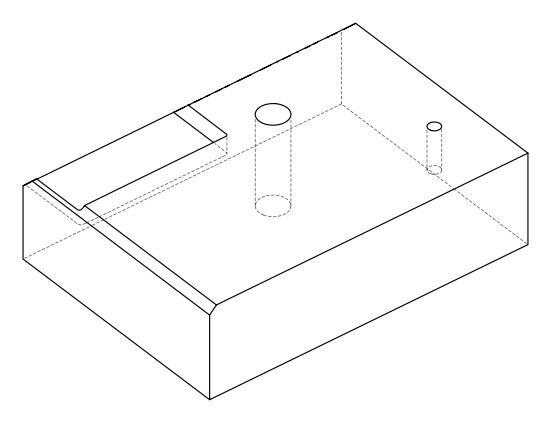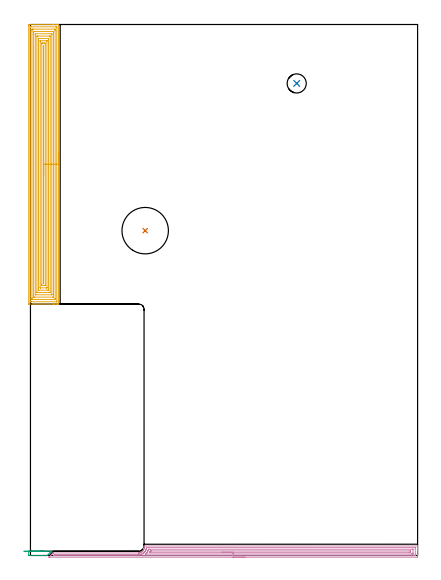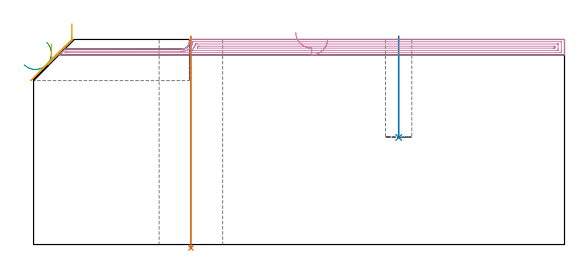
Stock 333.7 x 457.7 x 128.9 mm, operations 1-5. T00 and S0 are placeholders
(PLAN: 6 operations, 3 tool changes, 212.6 min)
(1 INDEXABLE_INSERT_DRILL_THROUGH_HOLE_FROM_SOLID | STEP1HOLE | NXT0302_035 | 0.53 min | 161892 mm3)
(2 INDEXABLE_INSERT_DRILL_BLIND_HOLE_FROM_SOLID | STEP1POCKET | NXT0302_004 | 0.26 min | 13101 mm3)
(3 AREA_MILL | FG_CHAMFER_SURFACE | UGT0205_001 | 0.37 min | 3941 mm3)
(4 AREA_MILL_1 | FG_CHAMFER_SURFACE_1 | UGT0205_001 | 9.03 min | 14659 mm3)
(5 AREA_MILL_2 | FG_CHAMFER_SURFACE_2 | UGT0205_001 | 19.49 min | 81681 mm3)
(6 MILL_SLOT | SLOT_PARTIAL_RECTANGULAR | NXT0201_009 | Follow Part, ap 2, ae 75% | 182.95 min | 533145 mm3)
(TOOL NXT0302_035 | Index. Insert Drill 40mm [880-D4000L40-05] | D40 PA176 FL200 Z2)
(TOOL NXT0302_004 | Index. Insert Drill 16.5mm [880-D1650L20-05] | D16.5 PA176 FL83 Z2)
(TOOL UGT0205_001 | Chamfer Mill 20 x 3 x 45 deg. | D20 FL50 Z2)
(TOOL NXT0201_009 | ENDMILL 8mm [2P460-0800-NA 1630] | D8 FL26 Z6)
(OP 1 INDEXABLE_INSERT_DRILL_THROUGH_HOLE_FROM_SOLID)
G17 G21 G94 G90
T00 M6
G54
G17 G0 G90 X98.9 Y280. S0 M3
G43 Z138.9 H1
G94 G81 G98 Z-2.198 F250. R130.9
G80
M5
M2
(OP 2 INDEXABLE_INSERT_DRILL_BLIND_HOLE_FROM_SOLID)
G17 G21 G94 G90
T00 M6
G54
G17 G0 G90 X229.5 Y406.9 S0 M3
G43 Z138.9 H1
G94 G81 G98 Z67.3 F250. R130.9
G80
M5
M2
(OP 3 AREA_MILL)
G17 G21 G94 G90
T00 M6
G54
G17 G0 G90 X-5.926 Y3.7 S1061 M3
G43 Z138.9 H0
Z113.012
G94 G1 X-5.283 Z112.423 F250.
X-4.591 Z111.892
X-3.855 Z111.423
X-3.081 Z111.02
X-2.275 Z110.686
X-1.443 Z110.424
X-0.592 Z110.235
X0.273 Z110.121
X1.145 Z110.083
X2.016 Z110.121
X2.881 Z110.235
X3.733 Z110.424
X4.565 Z110.686
X5.371 Z111.02
X6.145 Z111.423
X6.881 Z111.892
X7.573 Z112.423
X8.216 Z113.012
X13.066 Z117.86
X13.794 Z118.592
X13.948 Z118.746
X17.764 Y3.699 Z122.562
X17.916 Y3.692 Z122.714
X17.931 Y3.69 Z122.729
X17.929 Y3.623
X17.928 Y3.54 Z122.727
X17.916 Y3.515 Z122.714
X16.693 Y2.293 Z121.493
X15.418 Y1.017 Z120.217
X14.569 Y0.168 Z119.366
X14.476 Y0.077 Z119.274
X14.4 Y0.01 Z119.197
X14.389 Y0.007 Z119.187
X14.235 Y0. Z119.033
X10.267 Z115.065
X9.539 Z114.333
X-1.213 Z103.583
X-1.411 Y0.004 Z103.385
X-1.491 Y0.01 Z103.305
X-1.498 Y0.092 Z103.298
X-1.5 Y0.52 Z103.3
Y3.18
X-1.494 Y3.613 Z103.303
X-1.491 Y3.69 Z103.305
X-1.407 Y3.7 Z103.389
X8.216 Z113.012
X8.805 Z113.655
X9.336 Z114.347
X9.805 Z115.083
X10.208 Z115.857
X10.542 Z116.663
X10.804 Z117.495
X10.993 Z118.347
X11.107 Z119.212
X11.145 Z120.083
X11.107 Z120.955
X10.993 Z121.82
X10.804 Z122.671
X10.542 Z123.503
X10.208 Z124.309
X9.805 Z125.083
X9.336 Z125.819
X8.805 Z126.511
X8.216 Z127.154
G0 Z138.9
M5
M2
(OP 4 AREA_MILL_1)
G17 G21 G94 G90
T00 M6
G54
G17 G0 G90 X184.8 Y-1.5 S1061 M3
G43 Z138.9 H0
Z129.2
G94 G1 X184.762 Z128.328 F250.
X184.648 Z127.463
X184.459 Z126.612
X184.197 Z125.78
X183.863 Z124.974
X183.46 Z124.2
X182.991 Z123.464
X182.46 Z122.772
X181.871 Z122.129
X181.228 Z121.54
X180.536 Z121.008
X179.8 Z120.54
X179.026 Z120.137
X178.22 Z119.803
X177.388 Z119.541
X176.536 Z119.352
X175.672 Z119.238
X174.8 Z119.2
X15.912 Y-1.499
X15.913 Y-1.495 Z119.204
X16.083 Y-1.318 Z119.381
X16.637 Y-0.761 Z119.936
X17.226 Y-0.174 Z120.526
X17.871 Y0.471 Z121.17
X18.765 Y1.366 Z122.065
X19.437 Y2.037 Z122.736
X19.605 Y2.197 Z122.889
X20.106 Y2.2 Z122.9
X93.429 Y2.203
X93.471 Z122.901
X93.477
X93.546 Y2.206 Z122.902
X93.621 Y2.208 Z122.904
X93.691 Y2.21 Z122.907
X93.7 Z122.908
X93.786 Y2.219
X93.827 Y2.222 Z122.911
X93.923 Y2.226 Z122.92
X94.044 Y2.243 Z122.942
X94.055 Y2.245 Z122.944
X94.323 Y2.292 Z122.985
X94.371 Y2.299 Z122.993
X94.822 Y2.417 Z123.113
X95.027 Y2.49 Z123.189
X95.218 Y2.562 Z123.258
X95.264 Y2.578 Z123.275
X95.498 Y2.686 Z123.385
X95.725 Y2.809 Z123.509
X95.945 Y2.946 Z123.646
X96.163 Y3.099 Z123.798
X96.4 Y3.298 Z123.997
X96.455 Y3.35 Z124.049
X96.624 Y3.509 Z124.209
X96.708 Y3.601 Z124.3
X96.832 Y3.737 Z124.434
X97.028 Y3.974 Z124.674
X97.052 Y4.007 Z124.706
X97.309 Y4.419 Z125.118
X97.525 Y4.85 Z125.549
X97.686 Y5.288 Z125.979
X97.729 Y5.45 Z126.14
X97.802 Y5.728 Z126.422
X97.841 Y5.993 Z126.689
X97.866 Y6.163 Z126.861
X97.892 Y6.602 Z127.301
X97.9 Y8.195 Z128.895
Y8.2 Z128.9
X333.517
X333.694 Y8.199 Z128.889
X333.695 Y8.198
X333.7 Y7.836 Z128.536
Y7.594 Z128.293
Y6.874 Z127.569
Y5.633 Z126.33
Y4.231 Z124.926
Y-1.055 Z119.643
X333.697 Y-1.319 Z119.379
X333.69 Y-1.492 Z119.206
X333.514 Y-1.499 Z119.199
X174.8 Y-1.5 Z119.2
Y-0.086 Z120.614
X20.017
X19.831 Y-0.084 Z120.616
X19.786 Y-0.081 Z120.619
X19.78 Y-0.079 Z120.621
X19.779 Y-0.076 Z120.624
X19.796 Y-0.056 Z120.644
X19.89 Y0.04 Z120.74
X19.987 Y0.137 Z120.837
X20.333 Y0.484 Z121.184
X20.557 Y0.707 Z121.407
X20.607 Y0.755 Z121.455
X20.63 Y0.773 Z121.473
X20.639 Y0.779 Z121.479
X20.681 Y0.781 Z121.481
X20.841 Y0.785 Z121.485
X20.921 Y0.786 Z121.486
X92.535 Y0.787 Z121.487
X93.346 Y0.789 Z121.489
X93.429 Y0.791 Z121.491
X93.83 Y0.805 Z121.505
X94.2 Y0.829 Z121.529
X94.323 Y0.842 Z121.542
X94.397 Y0.853 Z121.553
X95.079 Y0.981 Z121.681
X95.218 Y1.017 Z121.717
X95.67 Y1.142 Z121.842
X96.112 Y1.303 Z122.003
X96.319 Y1.384 Z122.084
X96.748 Y1.588 Z122.288
X96.915 Y1.678 Z122.378
X97.006 Y1.731 Z122.431
X97.457 Y2.024 Z122.724
X97.617 Y2.137 Z122.837
X97.9 Y2.365 Z123.065
X97.956 Y2.414 Z123.114
X98.014 Y2.469 Z123.169
X98.399 Y2.858 Z123.558
X98.794 Y3.313 Z124.013
X98.81 Y3.334 Z124.034
X98.821 Y3.35 Z124.05
X99.149 Y3.882 Z124.582
X99.326 Y4.231 Z124.931
X99.443 Y4.473 Z125.173
X99.674 Y5.112 Z125.812
X99.678 Y5.123 Z125.823
X99.689 Y5.164 Z125.864
X99.823 Y5.86 Z126.56
X99.842 Y5.993 Z126.693
X99.893 Y6.673 Z127.373
X99.903 Y6.768 Z127.468
X99.911 Y6.779 Z127.479
X99.93 Y6.781 Z127.481
X99.979 Y6.784 Z127.484
X100.18 Y6.785 Z127.485
X100.583 Y6.786 Z127.486
X331.372 Y6.785 Z127.485
X331.66 Y6.78 Z127.48
X331.688 Y6.779 Z127.479
X331.692 Y6.758 Z127.458
X331.697 Y6.722 Z127.422
X331.699 Y6.688 Z127.388
X331.7 Y1.176 Z121.876
X331.697 Y0.707 Z121.407
X331.692 Y0.303 Z121.003
X331.675 Y-0.079 Z120.621
X331.282 Y-0.084 Z120.616
X331.192 Y-0.085 Z120.615
X174.8 Y-0.086 Z120.614
Y1.328 Z122.028
X99.425 Y1.329 Z122.029
X99.35 Y1.33 Z122.03
X99.305 Y1.332 Z122.032
X99.303 Y1.333 Z122.033
X99.306 Y1.338 Z122.038
X99.366 Y1.394 Z122.094
X99.526 Y1.537 Z122.237
X99.583 Y1.588 Z122.288
X99.637 Y1.639 Z122.339
X99.689 Y1.689 Z122.389
X100.076 Y2.087 Z122.787
X100.408 Y2.469 Z123.169
X100.487 Y2.564 Z123.264
X100.583 Y2.687 Z123.387
X100.843 Y3.094 Z123.794
X101.002 Y3.35 Z124.05
X101.162 Y3.66 Z124.36
X101.274 Y3.888 Z124.588
X101.424 Y4.231 Z124.931
X101.44 Y4.268 Z124.968
X101.477 Y4.373 Z125.073
X101.654 Y4.938 Z125.638
X101.756 Y5.34 Z126.04
X101.775 Y5.365 Z126.065
X101.845 Y5.366 Z126.066
X102.109 Y5.37 Z126.07
X102.371 Y5.371 Z126.071
X103.002 Y5.372 Z126.072
X329.494 Y5.371 Z126.071
X329.581 Y5.37 Z126.07
X329.651 Y5.367 Z126.067
X329.689 Y5.365 Z126.065
X329.691 Y5.315 Z126.015
X329.697 Y5.112 Z125.812
X329.699 Y4.909 Z125.609
X329.7 Y2.266 Z122.966
X329.696 Y1.588 Z122.288
X329.691 Y1.393 Z122.093
X329.682 Y1.335 Z122.035
X329.625 Y1.333 Z122.033
X329.494 Y1.331 Z122.031
X328.863 Y1.329 Z122.029
X328.599 Y1.328 Z122.028
X174.8
Y2.743 Z123.443
X102.957
X102.88 Y2.744 Z123.444
X102.843 Y2.746 Z123.446
X102.836 Y2.748 Z123.448
X103.135 Y3.35 Z124.05
X103.176 Y3.438 Z124.138
X103.265 Y3.636 Z124.336
X103.412 Y3.95 Z124.65
X103.548 Y3.953 Z124.653
X104.16 Y3.956 Z124.656
X104.437 Y3.957 Z124.657
X327.09
X327.557 Y3.952 Z124.652
X327.657 Y3.95 Z124.65
X327.69 Y3.945 Z124.645
X327.693 Y3.896 Z124.596
X327.696 Y3.788 Z124.488
X327.7 Y3.355 Z124.055
X327.696 Y2.912 Z123.612
X327.693 Y2.803 Z123.503
X327.69 Y2.754 Z123.454
X327.632 Y2.75 Z123.45
X327.424 Y2.746 Z123.446
X326.811 Y2.743 Z123.443
X326.533
X174.8
X173.928 Z123.481
X173.063 Z123.595
X172.212 Z123.783
X171.38 Z124.046
X170.574 Z124.38
X169.8 Z124.782
X169.064 Z125.251
X168.372 Z125.782
X167.729 Z126.372
X167.14 Z127.015
X166.608 Z127.707
X166.14 Z128.443
X165.737 Z129.216
X165.403 Z130.022
X165.141 Z130.854
X164.952 Z131.706
X164.838 Z132.571
X164.8 Z133.443
G0 Z138.9
M5
M2
(OP 5 AREA_MILL_2)
G17 G21 G94 G90
T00 M6
G54
G17 G0 G90 X24.1 Y347.2 S1061 M3
G43 Z138.9 H0
G94 G1 Y347.162 Z138.028 F250.
Y347.048 Z137.163
Y346.859 Z136.312
Y346.597 Z135.48
Y346.263 Z134.674
Y345.86 Z133.9
Y345.392 Z133.164
Y344.86 Z132.472
Y344.271 Z131.829
Y343.628 Z131.24
Y342.936 Z130.708
Y342.2 Z130.24
Y341.426 Z129.837
Y340.62 Z129.503
Y339.788 Z129.241
Y338.937 Z129.052
Y338.072 Z128.938
Y337.2 Z128.9
Y216.846
X24.094 Y216.71 Z128.893
X23.801 Y216.7 Z128.6
X23.342 Z128.141
X22.763 Z127.558
X20.709 Z125.507
X20.117 Z124.912
X19.532 Z124.327
X-1.058 Z103.739
X-1.343 Y216.703 Z103.454
X-1.492 Y216.71 Z103.305
X-1.499 Y216.86 Z103.299
X-1.5 Y217.292 Z103.3
Y456.677
X-1.499 Y457.108 Z103.301
X-1.495 Y457.563 Z103.303
X-1.491 Y457.691 Z103.306
X-1.044 Y457.7 Z103.753
X19.532 Z124.327
X22.473 Z127.269
X22.763 Z127.558
X23.342 Z128.141
X23.644 Z128.443
X23.802 Z128.601
X24.094 Y457.69 Z128.893
X24.1 Y457.554 Z128.9
Y337.2
X22.686 Z127.486
Y219.075
X22.684 Y218.872 Z127.484
X22.681 Y218.771 Z127.481
X22.679 Y218.724 Z127.479
X22.669 Y218.71 Z127.469
X22.623 Y218.708 Z127.423
X22.251 Y218.701 Z127.051
X0.719 Y218.7 Z105.519
X0.206 Y218.702 Z105.006
X0.012 Y218.71 Z104.812
X-0.079 Y218.714 Z104.721
X-0.084 Y218.996 Z104.716
X-0.085 Y219.075 Z104.715
X-0.086 Y455.325 Z104.714
X-0.084 Y455.528 Z104.716
X-0.081 Y455.63 Z104.719
X-0.079 Y455.676 Z104.721
X-0.069 Y455.69 Z104.731
X-0.023 Y455.692 Z104.777
X0.349 Y455.699 Z105.149
X21.881 Y455.7 Z126.681
X22.394 Y455.698 Z127.194
X22.588 Y455.69 Z127.388
X22.679 Y455.686 Z127.479
X22.684 Y455.404 Z127.484
X22.685 Y455.325 Z127.485
X22.686 Y337.2 Z127.486
X21.272 Z126.072
X21.271 Y221.75 Z126.071
Y221.475
X21.266 Y220.858 Z126.066
X21.265 Y220.729 Z126.065
X21.147 Y220.709 Z125.947
X20.999 Y220.706 Z125.799
X20.274 Y220.7 Z125.074
X20.117 Z124.917
X1.757 Z106.557
X1.601 Y220.702 Z106.401
X1.444 Y220.706 Z106.244
X1.346 Y220.71 Z106.146
X1.335 Y220.768 Z106.135
X1.333 Y220.858 Z106.133
X1.33 Y221.132 Z106.13
X1.329 Y221.75 Z106.129
X1.328 Y222.025 Z106.128
X1.329 Y452.65 Z106.129
Y452.925
X1.334 Y453.542 Z106.134
X1.335 Y453.671 Z106.135
X1.453 Y453.691 Z106.253
X1.601 Y453.694 Z106.401
X2.326 Y453.7 Z107.126
X2.483 Z107.283
X20.843 Z125.643
X20.999 Y453.698 Z125.799
X21.156 Y453.694 Z125.956
X21.254 Y453.69 Z126.054
X21.265 Y453.632 Z126.065
X21.267 Y453.542 Z126.067
X21.27 Y453.268 Z126.07
X21.271 Y452.65 Z126.071
X21.272 Y452.375 Z126.072
Y337.2
X19.857 Z124.657
Y223.796
X19.856 Y223.533 Z124.656
X19.851 Y222.911 Z124.651
X19.847 Y222.71 Z124.647
X19.177 Y222.7 Z123.977
X3.306 Z108.106
X2.941 Y222.706 Z107.741
X2.764 Y222.71 Z107.564
X2.75 Y222.807 Z107.55
X2.745 Y223.268 Z107.545
X2.743 Y224.424 Z107.543
Y450.604
X2.744 Y450.867 Z107.544
X2.749 Y451.489 Z107.549
X2.754 Y451.69 Z107.554
X3.423 Y451.7 Z108.223
X19.294 Z124.094
X19.659 Y451.694 Z124.459
X19.836 Y451.69 Z124.636
X19.85 Y451.593 Z124.65
X19.855 Y451.132 Z124.655
X19.857 Y449.976 Z124.657
Y337.2
X18.443 Z123.243
Y225.226
X18.442 Y225.136 Z123.242
X18.436 Y224.956 Z123.236
X18.423 Y224.71 Z123.223
X18.354 Y224.706 Z123.154
X18.081 Y224.701 Z122.881
X4.855 Y224.7 Z109.655
X4.246 Y224.707 Z109.046
X4.166 Y224.71 Z108.966
X4.16 Y225.045 Z108.96
X4.157 Y225.226 Z108.957
Y449.174
X4.158 Y449.265 Z108.958
X4.164 Y449.444 Z108.964
X4.177 Y449.69 Z108.977
X4.246 Y449.694 Z109.046
X4.52 Y449.699 Z109.32
X17.745 Y449.7 Z122.545
X18.354 Y449.693 Z123.154
X18.434 Y449.69 Z123.234
X18.44 Y449.355 Z123.24
X18.443 Y449.174 Z123.243
Y337.2
X17.029 Z121.829
Y227.099
X17.028 Y226.877 Z121.828
X17.025 Y226.767 Z121.825
X17.022 Y226.719 Z121.822
X16.977 Y226.708 Z121.777
X16.59 Y226.702 Z121.39
X16.103 Y226.7 Z120.903
X6.404 Z111.204
X6.01 Y226.703 Z110.81
X5.616 Y226.71 Z110.416
X5.577 Y226.717 Z110.377
X5.575 Y226.755 Z110.375
X5.572 Y226.833 Z110.372
X5.571 Y226.951 Z110.371
Y227.099
Y447.301
X5.572 Y447.523 Z110.372
X5.575 Y447.633 Z110.375
X5.578 Y447.681 Z110.378
X5.623 Y447.692 Z110.423
X6.01 Y447.698 Z110.81
X6.497 Y447.7 Z111.297
X16.196 Z120.996
X16.59 Y447.697 Z121.39
X16.984 Y447.69 Z121.784
X17.022 Y447.683 Z121.822
X17.025 Y447.645 Z121.825
X17.028 Y447.567 Z121.828
X17.029 Y447.449 Z121.829
Y447.301
Y337.2
X15.615 Z120.415
X15.614 Y228.882 Z120.414
X15.613 Y228.782 Z120.413
X15.61 Y228.734 Z120.41
X15.609 Y228.717 Z120.409
X15.546 Y228.71 Z120.346
X15.187 Y228.703 Z119.987
X15.006 Y228.7 Z119.806
X7.07 Y228.701 Z111.87
X7.021 Y228.705 Z111.821
X7.011 Y228.709 Z111.811
X6.992 Y228.723 Z111.792
X6.989 Y228.783 Z111.789
X6.987 Y228.882 Z111.787
X6.985 Y229.678 Z111.785
X6.986 Y445.518 Z111.786
X6.987 Y445.618 Z111.787
X6.99 Y445.666 Z111.79
X6.991 Y445.683 Z111.791
X7.054 Y445.69 Z111.854
X7.414 Y445.697 Z112.214
X7.594 Y445.7 Z112.394
X15.53 Y445.699 Z120.33
X15.579 Y445.695 Z120.379
X15.589 Y445.691 Z120.389
X15.608 Y445.677 Z120.408
X15.611 Y445.617 Z120.411
X15.613 Y445.518 Z120.413
X15.615 Y444.722 Z120.415
Y337.2
X14.2 Z119.
Y231.04
X14.197 Y230.868 Z118.997
X14.193 Y230.732 Z118.993
X14.191 Y230.708 Z118.991
X14.182 Y230.706 Z118.982
X14.157 Y230.703 Z118.957
X13.945 Y230.7 Z118.745
X13.91 Z118.71
X8.62 Z113.42
X8.453 Y230.707 Z113.253
X8.415 Y230.71 Z113.215
X8.406 Y230.728 Z113.206
X8.403 Y230.757 Z113.203
X8.401 Y230.79 Z113.201
X8.4 Y230.923 Z113.2
Y443.36
X8.403 Y443.532 Z113.203
X8.407 Y443.668 Z113.207
X8.409 Y443.692 Z113.209
X8.418 Y443.694 Z113.218
X8.443 Y443.697 Z113.243
X8.655 Y443.7 Z113.455
X8.69 Z113.49
X13.98 Z118.78
X14.147 Y443.693 Z118.947
X14.185 Y443.69 Z118.985
X14.194 Y443.672 Z118.994
X14.197 Y443.643 Z118.997
X14.199 Y443.61 Z118.999
X14.2 Y443.477 Z119.
Y337.2
X12.786 Z117.586
X12.785 Y233.339 Z117.585
X12.782 Y232.733 Z117.582
X12.78 Y232.715 Z117.58
X12.772 Y232.71 Z117.572
X12.735 Y232.705 Z117.535
X12.656 Y232.702 Z117.456
X11.3 Y232.7 Z116.1
X11.05 Z115.85
X10.418 Y232.702 Z115.218
X10.164 Y232.705 Z114.964
X9.821 Y232.721 Z114.621
X9.816 Y233.056 Z114.616
X9.815 Y233.339 Z114.615
X9.814 Y233.951 Z114.614
X9.815 Y441.061 Z114.615
X9.818 Y441.667 Z114.618
X9.82 Y441.685 Z114.62
X9.828 Y441.69 Z114.628
X9.865 Y441.695 Z114.665
X9.944 Y441.698 Z114.744
X11.55 Y441.7 Z116.35
X12.182 Y441.698 Z116.982
X12.436 Y441.695 Z117.236
X12.779 Y441.679 Z117.579
X12.784 Y441.344 Z117.584
X12.785 Y441.061 Z117.585
X12.786 Y440.45 Z117.586
Y337.2
X11.372 Z116.172
Y234.977
X11.369 Y234.831 Z116.169
X11.365 Y234.736 Z116.165
X11.36 Y234.709 Z116.16
X11.351 Y234.706 Z116.151
X11.3 Z116.1
X11.247 Y234.709 Z116.047
X11.235 Y234.904 Z116.035
X11.23 Y235.05 Z116.03
X11.228 Y235.122 Z116.028
Y439.423
X11.231 Y439.569 Z116.031
X11.235 Y439.664 Z116.035
X11.24 Y439.691 Z116.04
X11.249 Y439.694 Z116.049
X11.3 Z116.1
X11.353 Y439.691 Z116.153
X11.365 Y439.495 Z116.165
X11.37 Y439.35 Z116.17
X11.372 Y439.278 Z116.172
Y337.2
Y336.328 Z116.21
Y335.464 Z116.324
Y334.612 Z116.513
Y333.78 Z116.775
Y332.974 Z117.109
Y332.2 Z117.512
Y331.464 Z117.98
Y330.772 Z118.512
Y330.129 Z119.101
Y329.54 Z119.744
Y329.009 Z120.436
Y328.54 Z121.172
Y328.137 Z121.946
Y327.803 Z122.752
Y327.541 Z123.584
Y327.352 Z124.436
Y327.238 Z125.3
Y327.2 Z126.172
G0 Z138.9
M5
M2
